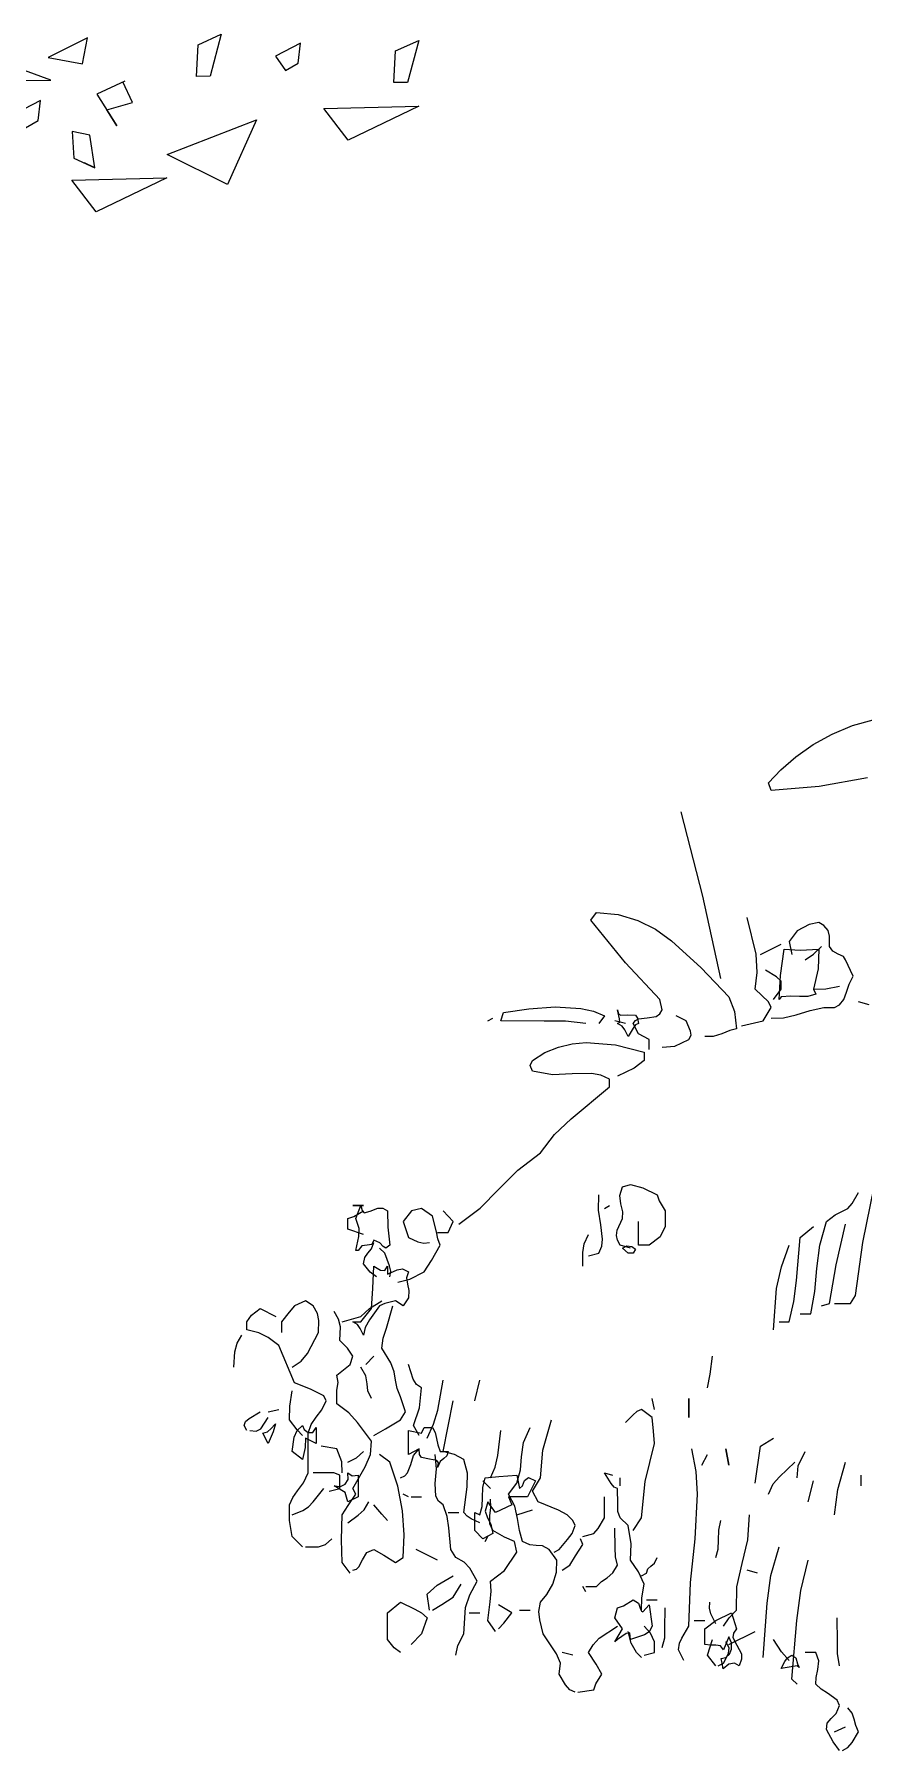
# Model space of a CAD drawing. Header units: millimetres. Extents: x 577 to 2337, y 236 to 943.
# Drawn here: x 818.779 to 819.199, y 706.344 to 707.214 of the extents above; entities that cross this region are included whole.
import ezdxf

# ---------------------------------------------------------------- set-up
doc = ezdxf.new("R2010")
doc.units = ezdxf.units.MM
doc.header["$LTSCALE"] = 0.01
doc.linetypes.add('SOLID_LINE', pattern=[0])
doc.layers.add('06-Furn', color=4, linetype='Continuous')

# ---------------------------------------------------------------- blocks, each defined once
blk = doc.blocks.new('Tree 17')
at = {"layer": '06-Furn', "color": 88, "linetype": 'SOLID_LINE'}
for points in [[(839.8036, 582.76755), (839.79242, 582.76553), (839.78132, 582.7646), (839.7807, 582.76639), (839.78357, 582.76941), (839.78707, 582.77244), (839.79103, 582.77523), (839.79545, 582.77764), (839.80011, 582.77966), (839.80492, 582.78098)], [(839.76968, 582.72121), (839.76557, 582.74023), (839.76052, 582.75971)], [(839.75315, 582.70476), (839.75315, 582.70709), (839.75067, 582.70841), (839.7495, 582.71081), (839.74997, 582.71151), (839.75067, 582.7119), (839.75268, 582.71213), (839.75478, 582.71244), (839.75563, 582.71299), (839.75618, 582.71392), (839.75563, 582.71632), (839.74772, 582.72478), (839.73972, 582.73464), (839.74096, 582.73642), (839.74601, 582.73596), (839.75051, 582.73456), (839.75462, 582.73255), (839.75835, 582.72991), (839.76518, 582.72362), (839.77154, 582.71694), (839.77286, 582.71353), (839.77333, 582.70957), (839.77178, 582.70918), (839.76991, 582.70841), (839.76797, 582.70779), (839.76603, 582.70779)], [(839.77449, 582.71027), (839.77946, 582.71143), (839.78132, 582.71446), (839.7807, 582.71578), (839.77767, 582.71873), (839.77814, 582.72261), (839.77791, 582.7268), (839.77581, 582.73526)], [(839.78132, 582.71206), (839.7842, 582.71213), (839.78714, 582.71283), (839.79033, 582.71376), (839.79351, 582.71446), (839.79599, 582.71446), (839.79716, 582.71508), (839.79816, 582.71632), (839.79871, 582.71803), (839.79933, 582.71989), (839.80026, 582.72176), (839.79848, 582.72548), (839.79801, 582.72626), (839.79685, 582.7268), (839.7956, 582.7275), (839.79483, 582.72859), (839.79483, 582.73099), (839.79452, 582.73231), (839.79351, 582.7334), (839.79235, 582.7341), (839.79009, 582.73363), (839.78738, 582.73223), (839.78552, 582.72975), (839.78614, 582.72672)], [(839.77884, 582.72672), (839.78365, 582.72913)], [(839.78318, 582.71632), (839.7835, 582.72191), (839.78435, 582.72797), (839.78807, 582.72773), (839.79235, 582.72797), (839.79219, 582.72339), (839.7911, 582.71873), (839.79165, 582.71757), (839.78978, 582.71702), (839.78792, 582.71702), (839.7859, 582.7171), (839.78365, 582.71694), (839.78318, 582.71632)], [(839.78916, 582.72548), (839.7911, 582.7268), (839.79297, 582.72859)], [(839.78187, 582.71632), (839.78365, 582.71873), (839.78365, 582.72059), (839.78256, 582.7216), (839.78, 582.72308)], [(839.7911, 582.71873), (839.79397, 582.71881), (839.79716, 582.71943)], [(839.73856, 582.71081), (839.73382, 582.71136), (839.72893, 582.71136), (839.71892, 582.71143), (839.71954, 582.7133), (839.72536, 582.71415), (839.73142, 582.71462), (839.73739, 582.71423), (839.74027, 582.71361), (839.74283, 582.7126), (839.74151, 582.71081)], [(839.80399, 582.71508), (839.8015, 582.71578)], [(839.71589, 582.71143), (839.71706, 582.71206)], [(839.74772, 582.71081), (839.74523, 582.71143)], [(839.74834, 582.70779), (839.74756, 582.70934), (839.74694, 582.71019), (839.74585, 582.71081), (839.7464, 582.71112), (839.74632, 582.7119), (839.74585, 582.71392), (839.74608, 582.71306), (839.74663, 582.71275), (839.74826, 582.71283), (839.74997, 582.71268), (839.75043, 582.71206), (839.75067, 582.71081), (839.74997, 582.7105), (839.7495, 582.70973), (839.74834, 582.70779)], [(839.75618, 582.7053), (839.75905, 582.70553), (839.76231, 582.70709), (839.76285, 582.7081), (839.76269, 582.70903), (839.76169, 582.71143), (839.75936, 582.7126)], [(839.79599, 582.64608), (839.79964, 582.64608), (839.8008, 582.64795), (839.80251, 582.66021), (839.80515, 582.67302), (839.80632, 582.67395), (839.8088, 582.67542)], [(839.73918, 582.6571), (839.74151, 582.65773), (839.74221, 582.65936), (839.74236, 582.66099), (839.74197, 582.66425), (839.74143, 582.66766), (839.74151, 582.67123)], [(839.74888, 582.65889), (839.74647, 582.65959), (839.74585, 582.66075), (839.74562, 582.66184), (839.74578, 582.66301), (839.74702, 582.66572), (839.7471, 582.66727), (839.74663, 582.66914), (839.7464, 582.67108), (839.74702, 582.67302), (839.74888, 582.67356), (839.75167, 582.67286), (839.75501, 582.67123), (839.75548, 582.66984), (839.75687, 582.66751), (839.75687, 582.66386), (839.75571, 582.66153), (839.75315, 582.65959), (839.75067, 582.65959), (839.75067, 582.66502)], [(839.788, 582.64368), (839.79048, 582.64368), (839.79141, 582.64888), (839.79188, 582.65416), (839.79258, 582.65959), (839.79413, 582.66502), (839.79615, 582.66657), (839.79902, 582.66805), (839.80003, 582.66921), (839.8015, 582.67178)], [(839.68717, 582.66207), (839.68353, 582.66324), (839.68353, 582.66572), (839.68492, 582.66619), (839.68717, 582.66751)], [(839.68717, 582.66875), (839.68469, 582.66875), (839.68717, 582.66875)], [(839.68539, 582.65835), (839.68609, 582.66161), (839.68617, 582.66339), (839.68539, 582.66572), (839.68655, 582.66875), (839.68687, 582.66758), (839.68733, 582.66704), (839.68873, 582.66743), (839.69051, 582.66813), (839.6916, 582.66813), (839.69269, 582.66751), (839.69276, 582.6637), (839.69323, 582.65959), (839.6923, 582.65889), (839.69168, 582.65928), (839.69098, 582.66013), (839.68958, 582.66075), (839.68911, 582.65974), (839.68803, 582.65959), (839.68679, 582.65944), (839.68593, 582.65835), (839.68539, 582.65835)], [(839.69509, 582.65105), (839.69789, 582.65175), (839.70122, 582.65338), (839.70285, 582.65602), (839.70487, 582.65959), (839.70433, 582.66106), (839.70402, 582.66269), (839.70309, 582.66627), (839.7006, 582.66805), (839.69827, 582.66751), (839.69634, 582.66502), (839.69758, 582.66137), (839.69975, 582.66037), (839.70107, 582.66006), (839.70239, 582.66021)], [(839.70425, 582.66254), (839.70674, 582.66254), (839.7079, 582.66502), (839.70557, 582.66751)], [(839.74283, 582.66805), (839.74399, 582.66875)], [(839.78318, 582.64189), (839.78552, 582.64189), (839.7866, 582.64655), (839.78722, 582.65144), (839.788, 582.66137), (839.7911, 582.66386)], [(839.79297, 582.64554), (839.79483, 582.64608), (839.79638, 582.65501), (839.79848, 582.6644)], [(839.6902, 582.65222), (839.68873, 582.6533), (839.68717, 582.65524), (839.68749, 582.65672), (839.68819, 582.65773), (839.68904, 582.65874), (839.68958, 582.66021)], [(839.69323, 582.65222), (839.69346, 582.65354), (839.69315, 582.65478), (839.69206, 582.65773), (839.6909, 582.65889)], [(839.73786, 582.6547), (839.73786, 582.65788), (839.73817, 582.6599), (839.73918, 582.66207)], [(839.74834, 582.65773), (839.74702, 582.65889), (839.74803, 582.65944), (839.74919, 582.65928), (839.74997, 582.65866), (839.7495, 582.65773), (839.74834, 582.65773)], [(839.78187, 582.64003), (839.78256, 582.64958), (839.78373, 582.65455), (839.78552, 582.65959)], [(839.68717, 582.63879), (839.6864, 582.64034), (839.68578, 582.64127), (839.68469, 582.64189), (839.68655, 582.64189), (839.68904, 582.64492), (839.68935, 582.64958), (839.68958, 582.6547), (839.69113, 582.65377), (839.69206, 582.65369), (839.69269, 582.6547), (839.69269, 582.65284), (839.69494, 582.65385), (839.69618, 582.65408), (839.69758, 582.65338), (839.69711, 582.65206), (839.69734, 582.65059), (839.69765, 582.64911), (839.69758, 582.6474), (839.69634, 582.64554), (839.69455, 582.6467), (839.69206, 582.64608), (839.6909, 582.64554), (839.68857, 582.64236), (839.68756, 582.64057), (839.68717, 582.63879)], [(839.67072, 582.63142), (839.67274, 582.63274), (839.67421, 582.63452), (839.67677, 582.63941), (839.67685, 582.6422), (839.67654, 582.64376), (839.67553, 582.64554), (839.67375, 582.6467), (839.67126, 582.64554), (839.67002, 582.64406), (839.66824, 582.64189), (839.66824, 582.63941)], [(839.68228, 582.64189), (839.68655, 582.64306), (839.68857, 582.64492), (839.69144, 582.6467)], [(839.67305, 582.58989), (839.67072, 582.5923), (839.6701, 582.59594), (839.6701, 582.59959), (839.67088, 582.6013), (839.67196, 582.60285), (839.67328, 582.60464), (839.67437, 582.60697), (839.67437, 582.61613), (839.67507, 582.61814), (839.67623, 582.61985), (839.67755, 582.62156), (839.67856, 582.62358), (839.67802, 582.62474), (839.67491, 582.62629), (839.67126, 582.62777), (839.66762, 582.63638), (839.66513, 582.63825), (839.66296, 582.63933), (839.66024, 582.64003), (839.66024, 582.64189), (839.66133, 582.64337), (839.66327, 582.64492), (839.66692, 582.64306)], [(839.68407, 582.58376), (839.68228, 582.58624), (839.68205, 582.59152), (839.68228, 582.59726), (839.6836, 582.59944), (839.68539, 582.60208), (839.68469, 582.60332), (839.68756, 582.60836), (839.68881, 582.61123), (839.68904, 582.61426), (839.68578, 582.61861), (839.68376, 582.62086), (839.68104, 582.62288), (839.68104, 582.62606), (839.68128, 582.62785), (839.68104, 582.62955), (839.68407, 582.63204), (839.68469, 582.6339), (839.68345, 582.63576), (839.68174, 582.63755), (839.68182, 582.64073), (839.68143, 582.64251), (839.68042, 582.64422)], [(839.68958, 582.61558), (839.69222, 582.61713), (839.69571, 582.61923), (839.69688, 582.62109), (839.69571, 582.62451), (839.69494, 582.62645), (839.69455, 582.62839), (839.69424, 582.63033), (839.69346, 582.63235), (839.69144, 582.63576), (839.69175, 582.63809), (839.69245, 582.64042), (839.69393, 582.64554)], [(839.65722, 582.63142), (839.65745, 582.63491), (839.65799, 582.63693), (839.65908, 582.63879)], [(839.68904, 582.62412), (839.68819, 582.62591), (839.68803, 582.62753), (839.68772, 582.6294), (839.68655, 582.63142)], [(839.68772, 582.63204), (839.68958, 582.6339)], [(839.70006, 582.61558), (839.69874, 582.61791), (839.70014, 582.62202), (839.7006, 582.6266), (839.69944, 582.62738), (839.69866, 582.62862), (839.69758, 582.63204)], [(839.76665, 582.6266), (839.76727, 582.62979), (839.76782, 582.6339)], [(839.70185, 582.61496), (839.70332, 582.61822), (839.70433, 582.62148), (839.70557, 582.62839)], [(839.71287, 582.62358), (839.71403, 582.62839)], [(839.67305, 582.61558), (839.67181, 582.6169), (839.6701, 582.61923), (839.67018, 582.62241), (839.67072, 582.62591)], [(839.71403, 582.5954), (839.71201, 582.59633), (839.71108, 582.59696), (839.71038, 582.59781), (839.71108, 582.60371), (839.71116, 582.60689), (839.71038, 582.61007), (839.70821, 582.61123), (839.70557, 582.61193), (839.7079, 582.62358)], [(839.75439, 582.62164), (839.75385, 582.62412)], [(839.76231, 582.61977), (839.76231, 582.62412), (839.76231, 582.61977)], [(839.66024, 582.61675), (839.65962, 582.61791), (839.65993, 582.61884), (839.66079, 582.61954), (839.66327, 582.62109)], [(839.66094, 582.61675), (839.66241, 582.61659), (839.66343, 582.61713), (839.66513, 582.61977)], [(839.66513, 582.62109), (839.66762, 582.62164)], [(839.73118, 582.58865), (839.73235, 582.58927), (839.73429, 582.5916), (839.73538, 582.59292), (839.73607, 582.59478), (839.73553, 582.59594), (839.73421, 582.59726), (839.73219, 582.59835), (839.72753, 582.60029), (839.72621, 582.60277), (839.72808, 582.6058), (839.72862, 582.61224), (839.73056, 582.61923)], [(839.7495, 582.59362), (839.75136, 582.59657), (839.75222, 582.60495), (839.75439, 582.61372), (839.75416, 582.61659), (839.75385, 582.61977), (839.75136, 582.62164), (839.75028, 582.62117), (839.7495, 582.62039), (839.74772, 582.61861)], [(839.66684, 582.6183), (839.6663, 582.61644), (839.66513, 582.61372), (839.66389, 582.61613), (839.66498, 582.61644), (839.66583, 582.61721), (839.66676, 582.61822), (839.66684, 582.6183)], [(839.67305, 582.61007), (839.67072, 582.61193), (839.67119, 582.61519), (839.67181, 582.61675), (839.67305, 582.61791), (839.67344, 582.61698), (839.67437, 582.61628), (839.67545, 582.61628), (839.67623, 582.61744), (839.67623, 582.61372), (839.67375, 582.61496), (839.67367, 582.61279), (839.67305, 582.61007)], [(839.70425, 582.60821), (839.70448, 582.6093), (839.7041, 582.60984), (839.70239, 582.61015), (839.7006, 582.61054), (839.70014, 582.61123), (839.70006, 582.61248), (839.69758, 582.61123), (839.69758, 582.61675), (839.7006, 582.61613), (839.70122, 582.61744), (839.70309, 582.61744), (839.70371, 582.61628), (839.70402, 582.61488), (839.70433, 582.61341), (839.70487, 582.61193), (839.70674, 582.61193), (839.70642, 582.61092), (839.70572, 582.6103), (839.70487, 582.6096), (839.70425, 582.60821)], [(839.71651, 582.6058), (839.7176, 582.60828), (839.71822, 582.611), (839.71892, 582.61675)], [(839.73607, 582.55628), (839.73483, 582.55683), (839.73382, 582.55799), (839.73235, 582.56047), (839.73266, 582.56303), (839.73173, 582.56513), (839.7287, 582.56979), (839.72792, 582.57297), (839.72769, 582.57491), (839.72808, 582.57709), (839.72955, 582.57887), (839.73087, 582.58128), (839.73173, 582.58399), (839.7318, 582.58679), (839.73002, 582.58927), (839.72855, 582.59013), (839.72707, 582.5902), (839.72559, 582.59036), (839.72389, 582.59113), (839.72319, 582.59362), (839.72272, 582.59641), (839.7221, 582.59928), (839.7207, 582.60208), (839.72257, 582.60456), (839.72342, 582.60766), (839.72365, 582.61069), (839.72412, 582.61395), (839.72567, 582.61744)], [(839.77767, 582.60456), (839.77884, 582.6131), (839.78187, 582.61496)], [(839.68228, 582.60697), (839.68213, 582.60953), (839.68104, 582.61248), (839.6774, 582.6131)], [(839.68353, 582.60945), (839.68555, 582.61046), (839.68717, 582.61193)], [(839.68469, 582.58446), (839.68555, 582.58469), (839.68609, 582.58523), (839.68694, 582.58686), (839.68795, 582.58857), (839.68958, 582.58927), (839.69183, 582.58795), (839.69455, 582.58624), (839.69634, 582.58741), (839.69657, 582.59268), (839.69618, 582.5982), (839.69509, 582.60386), (839.69323, 582.60945), (839.6909, 582.61123)], [(839.69571, 582.6058), (839.69672, 582.60627), (839.69734, 582.60697), (839.69812, 582.60891), (839.69874, 582.611), (839.70006, 582.61248)], [(839.70852, 582.56482), (839.70898, 582.56707), (839.71038, 582.56979), (839.71077, 582.57584), (839.7117, 582.57879), (839.71341, 582.58197), (839.7117, 582.58492), (839.71046, 582.58632), (839.70852, 582.58741), (839.70736, 582.58927), (839.70689, 582.59424), (839.7065, 582.59688), (839.70557, 582.59959), (839.70448, 582.60045), (839.70386, 582.60161), (839.70371, 582.60448), (839.70402, 582.6079), (839.70371, 582.61123)], [(839.76114, 582.56358), (839.7599, 582.56606), (839.76014, 582.56762), (839.76068, 582.56878), (839.76231, 582.57157), (839.76269, 582.58166), (839.76378, 582.59175), (839.76433, 582.60208), (839.76401, 582.60728), (839.76301, 582.61248)], [(839.76533, 582.60875), (839.76665, 582.61123)], [(839.77154, 582.60875), (839.77084, 582.61248), (839.77154, 582.60875)], [(839.78738, 582.6058), (839.78761, 582.6086), (839.78916, 582.61193)], [(839.7807, 582.60208), (839.78179, 582.60441), (839.78326, 582.60604), (839.78683, 582.60945)], [(839.79599, 582.59726), (839.79677, 582.60309), (839.79848, 582.60945)], [(839.67072, 582.59726), (839.67313, 582.59827), (839.67445, 582.59913), (839.67553, 582.60029), (839.67802, 582.60332)], [(839.67926, 582.60277), (839.68174, 582.60332), (839.68174, 582.60642), (839.68034, 582.60697), (839.67887, 582.60697), (839.67553, 582.60697)], [(839.68353, 582.60029), (839.68291, 582.60239), (839.68042, 582.60394), (839.68182, 582.60378), (839.68291, 582.60433), (839.6836, 582.60541), (839.68353, 582.60697), (839.68454, 582.60627), (839.68593, 582.60642), (839.68593, 582.60145), (839.68353, 582.60029)], [(839.71473, 582.59175), (839.71287, 582.59362), (839.71287, 582.59781), (839.71403, 582.59726), (839.71457, 582.59921), (839.71465, 582.6013), (839.71473, 582.60355), (839.71527, 582.6058), (839.71845, 582.60611), (839.72257, 582.60642), (839.72319, 582.60332), (839.72389, 582.60394), (839.72435, 582.60518), (839.72528, 582.60588), (839.72691, 582.6051), (839.72505, 582.60145), (839.7207, 582.60145), (839.7214, 582.59959), (839.71768, 582.59781), (839.71589, 582.60029), (839.71527, 582.59812), (839.71581, 582.59657), (839.71659, 582.59509), (839.71706, 582.59292), (839.71473, 582.59175)], [(839.71651, 582.60332), (839.71473, 582.6051)], [(839.75136, 582.57522), (839.75144, 582.57809), (839.75199, 582.58128), (839.75067, 582.58407), (839.74888, 582.58679), (839.74903, 582.59059), (839.74834, 582.59478), (839.74647, 582.59657), (839.74593, 582.59804), (839.74593, 582.59975), (839.74585, 582.60332), (839.74508, 582.60363), (839.74438, 582.60448), (839.74283, 582.60697), (839.74469, 582.60642)], [(839.74647, 582.60394), (839.74647, 582.6058)], [(839.78986, 582.60029), (839.7911, 582.6051)], [(839.80212, 582.60394), (839.80212, 582.60642)], [(839.68353, 582.5954), (839.68593, 582.59719), (839.68733, 582.59843), (839.68842, 582.60029)], [(839.69269, 582.59594), (839.69137, 582.59742), (839.68958, 582.59959)], [(839.69758, 582.60145), (839.69634, 582.60208)], [(839.6982, 582.60145), (839.7006, 582.60145)], [(839.71768, 582.57033), (839.71589, 582.57282), (839.71644, 582.57716), (839.71667, 582.57965), (839.71651, 582.58197), (839.71977, 582.58438), (839.72257, 582.58865), (839.72202, 582.59113), (839.71977, 582.59214), (839.71706, 582.59362), (839.71636, 582.59517), (839.71636, 582.59703), (839.71659, 582.59897), (839.71651, 582.60091)], [(839.73786, 582.5923), (839.74034, 582.59292), (839.74135, 582.59408), (839.74283, 582.59657), (839.74283, 582.60145)], [(839.70674, 582.59781), (839.70922, 582.59781)], [(839.72257, 582.59726), (839.72621, 582.59843)], [(839.76852, 582.58741), (839.76906, 582.58935), (839.76914, 582.59144), (839.76922, 582.59369), (839.76968, 582.59594)], [(839.7703, 582.57157), (839.77162, 582.57344), (839.77333, 582.57522), (839.77341, 582.58066), (839.77465, 582.58601), (839.77597, 582.59152), (839.77635, 582.59726)], [(839.67375, 582.58989), (839.67677, 582.58989), (839.67841, 582.59043), (839.67988, 582.59175)], [(839.71527, 582.59113), (839.71589, 582.5923)], [(839.73304, 582.58446), (839.73483, 582.58562), (839.73615, 582.58779), (839.73786, 582.59043), (839.73731, 582.59175)], [(839.73856, 582.58073), (839.74096, 582.58073), (839.74213, 582.5819), (839.74345, 582.58275), (839.74476, 582.58384), (839.74585, 582.58562), (839.74539, 582.58756), (839.74531, 582.58966), (839.74523, 582.59416)], [(839.70425, 582.58679), (839.69936, 582.58927)], [(839.75136, 582.58314), (839.75253, 582.58376), (839.75284, 582.58477), (839.75354, 582.58539), (839.75439, 582.58609), (839.75501, 582.58741)], [(839.77946, 582.56428), (839.78039, 582.57685), (839.78124, 582.58322), (839.78318, 582.58989)], [(839.77822, 582.58376), (839.77581, 582.58446)], [(839.78738, 582.55815), (839.78614, 582.55931), (839.7873, 582.57282), (839.78823, 582.5798), (839.78986, 582.58679)], [(839.70239, 582.57522), (839.70185, 582.57895), (839.70417, 582.58104), (839.7079, 582.58314)], [(839.70309, 582.57522), (839.70526, 582.57654), (839.7079, 582.57825), (839.70976, 582.58128)], [(839.73856, 582.57949), (839.73786, 582.58073)], [(839.69571, 582.56544), (839.69424, 582.56653), (839.69269, 582.56847), (839.69269, 582.5746), (839.69571, 582.57709), (839.69905, 582.57545), (839.7006, 582.5746), (839.70185, 582.57344), (839.7006, 582.56979), (839.6982, 582.5673)], [(839.71838, 582.57095), (839.71962, 582.57227), (839.7214, 582.5746), (839.71838, 582.57646)], [(839.74523, 582.56792), (839.74702, 582.57095), (839.74523, 582.57344), (839.74585, 582.57577), (839.74725, 582.57623), (839.7495, 582.57763), (839.75067, 582.57685), (839.75113, 582.57545), (839.75136, 582.57499), (839.75167, 582.57483), (839.75315, 582.57646), (839.75385, 582.57157), (839.75315, 582.57026), (839.75206, 582.56956), (839.74888, 582.56847), (839.74872, 582.57002), (839.74787, 582.56987), (839.74585, 582.56847), (839.74523, 582.56792)], [(839.75253, 582.57763), (839.75501, 582.57763)], [(839.75618, 582.56661), (839.7568, 582.56886), (839.7568, 582.57103), (839.75687, 582.57577)], [(839.76852, 582.57212), (839.76743, 582.57437), (839.76712, 582.57569), (839.7672, 582.57709)], [(839.71155, 582.5746), (839.71403, 582.5746)], [(839.72319, 582.57522), (839.72567, 582.57522)], [(839.73669, 582.55628), (839.74034, 582.55683), (839.74081, 582.55822), (839.74221, 582.56047), (839.74089, 582.56273), (839.73918, 582.56544), (839.74019, 582.56723), (839.74158, 582.56878), (839.74585, 582.57157)], [(839.75199, 582.56482), (839.75439, 582.56544), (839.75439, 582.56792), (839.75346, 582.56994), (839.75199, 582.57157)], [(839.76355, 582.57282), (839.76603, 582.57282)], [(839.77022, 582.56171), (839.76999, 582.56296), (839.76976, 582.56405), (839.77084, 582.56428), (839.7717, 582.56505), (839.77216, 582.56622), (839.77216, 582.56769), (839.77154, 582.56909), (839.7703, 582.56606), (839.7696, 582.56699), (839.76859, 582.56715), (839.76735, 582.56715), (839.76603, 582.5673), (839.76603, 582.57095), (839.76859, 582.57282), (839.77216, 582.5746), (839.77333, 582.57095), (839.77263, 582.56994), (839.77248, 582.56894), (839.77341, 582.56715), (839.77449, 582.56513), (839.77449, 582.56389), (839.77395, 582.56241), (839.77286, 582.56296), (839.77154, 582.56273), (839.77022, 582.56171)], [(839.79716, 582.56241), (839.79669, 582.56521), (839.79669, 582.56792), (839.79661, 582.57344)], [(839.75136, 582.56428), (839.7502, 582.56544), (839.74903, 582.56762), (839.74834, 582.57033)], [(839.76852, 582.56241), (839.76665, 582.56482), (839.76782, 582.56847)], [(839.76906, 582.56241), (839.7703, 582.56296), (839.77146, 582.56521), (839.77162, 582.56653), (839.77084, 582.56792)], [(839.77154, 582.5673), (839.77767, 582.57033)], [(839.78552, 582.56358), (839.78373, 582.5656), (839.78187, 582.56847)], [(839.73553, 582.56482), (839.73304, 582.56544)], [(839.78777, 582.56203), (839.78738, 582.56241), (839.78365, 582.56179), (839.7845, 582.56335), (839.78513, 582.5642), (839.78614, 582.56482), (839.78707, 582.5642), (839.78745, 582.56288), (839.78777, 582.56203)], [(839.79716, 582.54278), (839.79568, 582.5448), (839.79413, 582.54767), (839.79428, 582.54914), (839.79522, 582.55023), (839.79638, 582.55139), (839.79716, 582.55318), (839.79661, 582.55442), (839.79436, 582.55605), (839.79289, 582.55698), (839.79165, 582.55815), (839.79172, 582.5597), (839.79211, 582.56156), (839.79235, 582.5635), (839.79165, 582.56544), (839.78916, 582.56544)], [(839.77022, 582.56187), (839.77022, 582.56187), (839.77022, 582.56187)], [(839.79778, 582.54278), (839.79902, 582.54348), (839.80003, 582.54464), (839.8015, 582.54712), (839.80088, 582.5486), (839.80049, 582.55007), (839.80003, 582.55147), (839.79902, 582.55264)], [(839.79599, 582.54712), (839.79848, 582.54829)]]:
    blk.add_lwpolyline(points, dxfattribs=at)
at = {"layer": '06-Furn', "color": 251, "linetype": 'SOLID_LINE'}
blk.add_lwpolyline([(839.70922, 582.6644), (839.71411, 582.66813), (839.71845, 582.67248), (839.7228, 582.6769), (839.72808, 582.68093), (839.73126, 582.68512), (839.73514, 582.68877), (839.74399, 582.69614), (839.74399, 582.69793), (839.74197, 582.69886), (839.7398, 582.69925), (839.73538, 582.69917), (839.7308, 582.69894), (839.72621, 582.69979), (839.72567, 582.70111), (839.72621, 582.70228), (839.72909, 582.70406), (839.73219, 582.7053), (839.73538, 582.70608), (839.73863, 582.70639), (839.74539, 582.70585), (839.75199, 582.70414), (839.75199, 582.70228), (839.74966, 582.70049), (839.74585, 582.69863)], dxfattribs=at)
blk = doc.blocks.new('Tree 27')
at = {"layer": '06-Furn', "color": 88, "linetype": 'SOLID_LINE'}
for p, q in [((846.9196, 574.8257), (846.9268, 574.8943)), ((846.9268, 574.8943), (847.01, 574.8113)), ((846.9919, 574.7788), (846.9196, 574.8257)), ((846.9579, 574.5795), (847.0812, 574.8053)), ((847.01, 574.8113), (846.9919, 574.7788)), ((847.0812, 574.8053), (847.0652, 574.5938)), ((846.7732, 574.6136), (846.7696, 574.5378)), ((846.8165, 574.5811), (846.7732, 574.6136)), ((846.8165, 574.5414), (846.8165, 574.5811)), ((847.0652, 574.5938), (846.9579, 574.5795)), ((846.7696, 574.5378), (846.8165, 574.5414)), ((846.6374, 574.3715), (846.6446, 574.4401)), ((846.6446, 574.4401), (846.7277, 574.3571)), ((846.8531, 574.15), (846.8928, 574.4062)), ((846.8928, 574.4062), (847.0048, 574.2511)), ((846.7096, 574.3246), (846.6374, 574.3715)), ((846.7277, 574.3571), (846.7096, 574.3246)), ((847.0048, 574.2511), (846.8531, 574.15)), ((846.623, 574.1506), (846.6157, 574.0676)), ((846.4712, 574.1218), (846.464, 574.0027)), ((846.5254, 574.0748), (846.4712, 574.1218)), ((846.6844, 574.1398), (846.6225, 574.1452)), ((846.6663, 574.0694), (846.6844, 574.1398)), ((846.7836, 573.8917), (846.9069, 574.1174)), ((846.9069, 574.1174), (846.891, 573.9059)), ((846.464, 574.0027), (846.5254, 574.0748)), ((846.5254, 574.0748), (846.5254, 574.0748)), ((846.6157, 574.0676), (846.7169, 574.0712)), ((846.7169, 574.0712), (846.6663, 574.0694)), ((846.5207, 573.9783), (846.426, 573.9003)), ((846.4606, 573.8731), (846.5207, 573.9783)), ((846.7025, 573.9955), (846.6699, 573.9594)), ((846.7856, 573.963), (846.7025, 573.9955)), ((846.735, 573.9269), (846.7856, 573.963)), ((846.7856, 573.963), (846.7603, 573.9449)), ((846.5543, 573.9269), (846.5507, 573.8511)), ((846.5977, 573.8944), (846.5543, 573.9269)), ((846.6699, 573.9594), (846.735, 573.9269)), ((846.5977, 573.8547), (846.5977, 573.8944)), ((846.891, 573.9059), (846.7836, 573.8917))]:
    blk.add_line(p, q, dxfattribs=at)

msp = doc.modelspace()

# ---------------------------------------------------------------- block references
at = {"layer": '06-Furn', "color": 241, "xscale": 0.187151540592833, "yscale": 0.187151540592833, "zscale": 0.187151540592833, "rotation": 300.0820673481535}
msp.add_blockref('Tree 27', (646.42505, 790.43589), dxfattribs=at)
at = {"layer": '06-Furn', "color": 241, "xscale": 2.193109028098118, "yscale": 2.193109028098118, "zscale": 2.193109028098118}
msp.add_blockref('Tree 17', (-1022.57952, -571.2355), dxfattribs=at)

doc.saveas('drawing.dxf')
